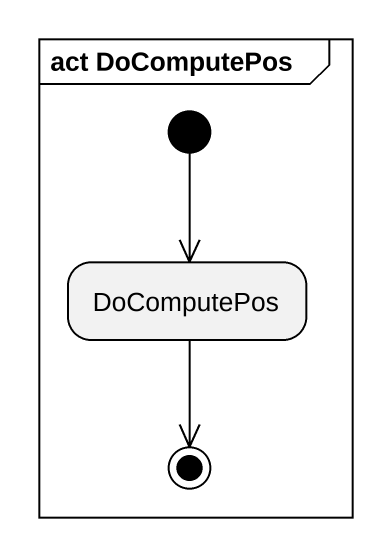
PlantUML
@startuml
mainframe act DoComputePos
hide empty description
state DoComputePos
[*] --> DoComputePos
DoComputePos --> [*]
@enduml
